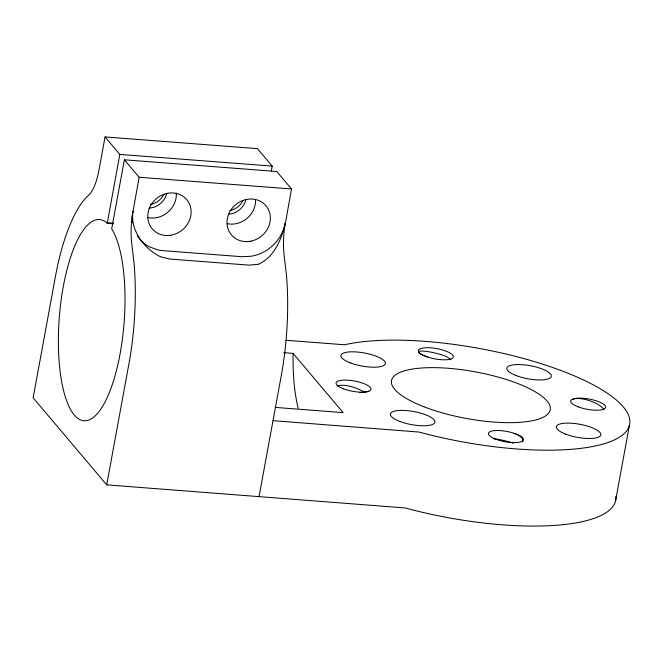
<?xml version="1.0" encoding="UTF-8"?>
<svg xmlns="http://www.w3.org/2000/svg" width="663" height="663" viewBox="0 0 663 663"><rect width="100%" height="100%" fill="white"/><g stroke="black" fill="none" stroke-linecap="round" stroke-linejoin="round"><path stroke-width="0.99" d="M283.83 352.691L293.087 353.404C292.814 371.794 293.842 390.358 298.168 408.292M259.076 496.554L281.361 375.15A132.028 42.54 -85.6 0 0 286.491 275.51L284.444 257.932A40.542 13.061 -85.6 0 1 284.518 227.997L291.513 188.963L276.744 171.485L124.371 159.791L111.682 228.909L112.478 230.169A100.892 32.504 -85.6 0 1 105.773 400.518A100.892 32.504 -85.6 0 1 58.385 338.619A100.892 32.504 -85.6 0 1 107.232 223.315L119.821 154.413L105.052 136.934L98.994 169.952A40.542 13.061 -85.6 0 1 88.801 195.038A131.978 42.523 -85.6 0 0 55.435 276.43L33.15 397.833L106.71 484.852L405.143 507.941A161.432 47.463 10.4 0 0 615.902 496.446M124.371 159.791L139.139 177.27L132.144 216.304A40.542 13.061 -85.6 0 0 132.07 246.23L134.117 263.808A132.028 42.54 -85.6 0 1 128.987 363.448L106.71 484.852M271.275 171.129L272.195 166.106L257.426 148.636L105.052 136.934M615.438 501.41L629.361 425.53M258.454 264.222C274.391 257.219 281.543 239.078 285.272 223.149L284.062 227.84A38.744 34.866 -40.2 0 1 256.498 255.031L251.683 256.208L241.995 256.722L162.758 250.639L158.043 249.968L149.274 246.793A38.744 34.866 -40.2 0 1 137.299 235.738M258.006 264.322L249.097 265.134L169.869 259.051L160.778 256.854M119.821 154.413L272.195 166.106M139.139 177.27L291.513 188.963M107.29 222.702L113.464 223.174M107.232 223.315L113.406 223.796M285.877 340.268L344.545 344.777A161.432 47.463 10.4 0 1 553.398 367.766A161.432 47.463 10.4 0 1 614.816 439.702A161.432 47.463 10.4 0 1 419.074 432.061L273.007 420.673M275.253 407.405L343.136 412.618L293.087 353.404M160.289 256.68C143.904 248.55 130.271 230.459 132.873 211.414A38.744 34.866 -40.2 0 0 132.6 222.809M255.586 200.45A22.6 20.338 -40.2 0 1 227.359 223.696M176.3 193.049A22.6 20.338 -40.2 0 1 147.7 217.522M245.898 199.778A17.76 15.978 -40.2 0 1 228.42 214.174M166.744 193.347A17.76 15.978 -40.2 0 1 148.827 208.099M364.551 392.479A17.561 6.141 18.4 0 0 337.608 385.924A17.561 4.077 2.7 0 0 337.135 386.123M368.595 391.145A17.561 4.077 2.7 0 1 359.81 392.604M427.726 356.967A17.561 2.934 14 0 1 419.439 353.304M419.107 353.039A17.561 2.934 14 0 1 418.635 352.559M418.502 352.343A17.561 2.934 14 0 1 425.828 351.324A17.561 2.934 14 0 1 443.133 355.293A17.561 7.285 6.5 0 1 450.823 359.777M573.139 399.192A17.561 6.141 18.4 0 1 589.498 400.667A17.561 6.141 18.4 0 1 603.736 409.22M514.007 433.37A17.561 7.285 6.5 0 1 522.51 441.997M493.297 438.707A17.561 2.934 14 0 1 512.267 442.851A17.561 7.285 6.5 0 1 513.195 443.182M163.885 194.276A17.545 15.688 -22.6 0 1 150.625 204.527M243.122 200.359A17.545 15.688 -22.6 0 1 229.854 210.61M495.841 439.238A17.76 5.221 10.4 0 0 523.289 439.942A17.76 5.221 10.4 0 0 498.477 430.527A17.76 5.221 10.4 0 0 495.841 439.238M578.161 406.833A17.76 5.221 10.4 0 0 605.617 407.546A17.76 5.221 10.4 0 0 580.796 398.131A17.76 5.221 10.4 0 0 578.161 406.833M425.837 356.421A17.76 5.221 10.4 0 0 453.293 357.125A17.76 5.221 10.4 0 0 428.472 347.71A17.76 5.221 10.4 0 0 425.837 356.421M350.271 362.86A22.6 6.647 10.4 0 0 385.319 363.846A22.6 6.647 10.4 0 0 353.876 351.829A22.6 6.647 10.4 0 0 350.271 362.86M399.772 421.419A22.6 6.647 10.4 0 0 434.82 422.406A22.6 6.647 10.4 0 0 403.369 410.389A22.6 6.647 10.4 0 0 399.772 421.419M343.509 388.816A17.76 5.221 10.4 0 0 370.965 389.529A17.76 5.221 10.4 0 0 346.144 380.114A17.76 5.221 10.4 0 0 343.509 388.816M565.696 434.157A22.6 6.647 10.4 0 0 600.744 435.143A22.6 6.647 10.4 0 0 569.293 423.127A22.6 6.647 10.4 0 0 565.696 434.157M516.195 375.598A22.6 6.647 10.4 0 0 551.243 376.584A22.6 6.647 10.4 0 0 519.8 364.567A22.6 6.647 10.4 0 0 516.195 375.598M423.897 406.75A80.712 23.735 10.4 0 0 549.9 410.985A80.712 23.735 10.4 0 0 438.807 367.75A80.712 23.735 10.4 0 0 423.897 406.75M251.111 241.117A22.6 20.338 -40.2 0 0 266.12 205.936A22.6 20.338 -40.2 0 0 228.801 213.859A22.6 20.338 -40.2 0 0 251.111 241.117M170.524 235.282A22.6 20.338 -40.2 0 0 187.662 200.872A22.6 20.338 -40.2 0 0 150.153 206.516A22.6 20.338 -40.2 0 0 170.524 235.282"/></g></svg>
